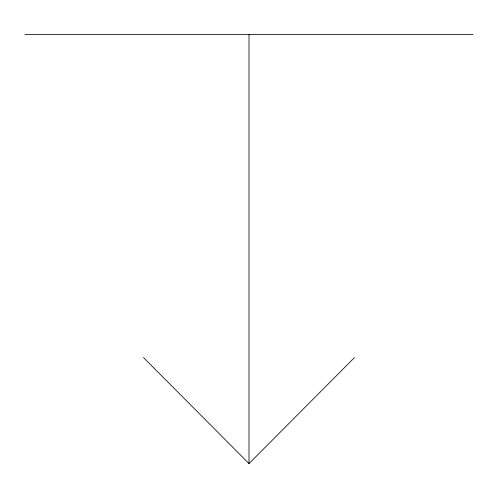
<?xml version="1.0" encoding="UTF-8"?>
<svg xmlns="http://www.w3.org/2000/svg" width="498" height="498" viewBox="0 0 498 498"><rect width="100%" height="100%" fill="white"/><g stroke="black" fill="none" stroke-linecap="round" stroke-linejoin="round"><path stroke-width="0.75" d="M143.499 357.564L249 463.594L354.501 357.564M24.9 34.406L473.1 34.406M249 34.406L249 463.594"/></g></svg>
